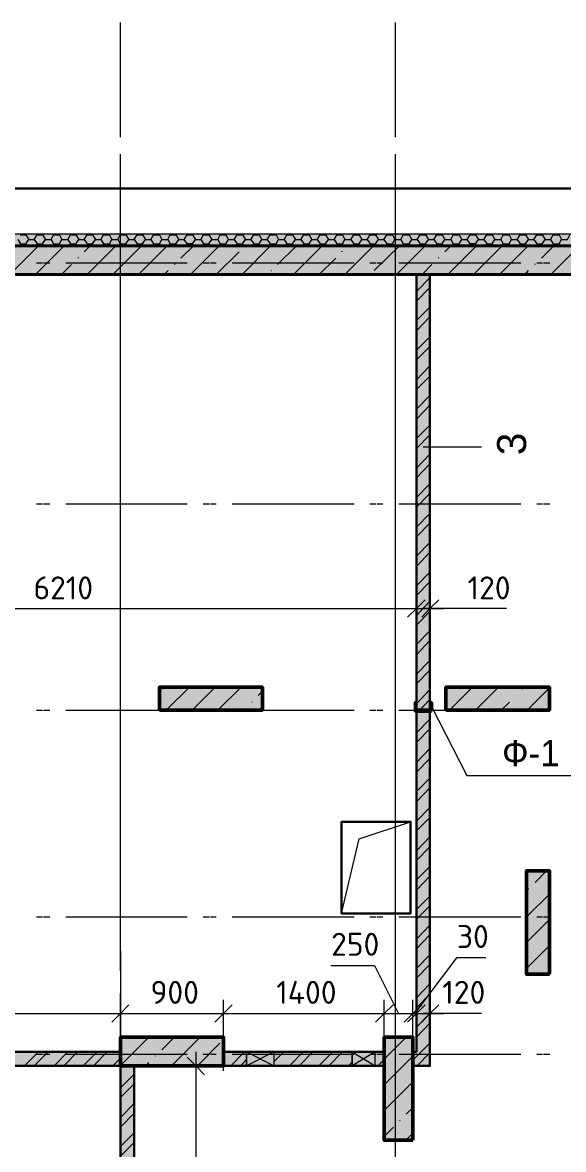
# Model space of a CAD drawing. Header units: millimetres. Extents: x -84737 to 172119, y -43083 to 59399.
# Drawn here: x -37066 to -32351, y 49051 to 58875 of the extents above; entities that cross this region are included whole.
import ezdxf

# ---------------------------------------------------------------- set-up
doc = ezdxf.new("R2010")
doc.units = ezdxf.units.MM
doc.layers.add('PDF _Геометрия', color=7, linetype='Continuous')
doc.layers.add('PDF _Текст', color=7, linetype='Continuous')
doc.layers.add('PDF _Сплошная заливка', color=7, linetype='Continuous', true_color=0xffffff)
doc.styles.add('PDF GOSTCommon', font='arial.ttf')
doc.styles.add('PDF ISOCPEUR', font='isocpeur.ttf')

msp = doc.modelspace()

# ---------------------------------------------------------------- hatches: boundary and pattern name
at = {"layer": 'PDF _Сплошная заливка', "transparency": 33554559}
h = msp.add_hatch(color=256, dxfattribs=at)
h.paths.add_polyline_path([(-43914.29223865572, 56927.88714035905), (-43914.29223865572, 57029.46880541153), (-46864.39309455508, 57029.46880541153), (-46864.39309455508, 56927.88714035905)])
h.paths.add_polyline_path([(-43063.54579384113, 57029.46880541153), (-43063.54579384113, 56927.88714035905), (-27263.36430880193, 56927.88714035905), (-27263.36430880193, 57029.46880541153)])
h = msp.add_hatch(color=256, dxfattribs=at)
h.paths.add_polyline_path([(-43914.29223865572, 56678.16554710502), (-43914.29223865572, 56927.88714035905), (-46610.43893192384, 56927.88714035905), (-46610.43893192384, 56678.16554710502)])
h.paths.add_polyline_path([(-30022.99954272788, 56678.16554710502), (-30022.99954272788, 56927.88714035905), (-31470.53826972585, 56927.88714035905), (-31470.53826972585, 56678.16554710502)])
h.paths.add_polyline_path([(-28545.83283008962, 56678.16554710502), (-28545.83283008962, 56927.88714035905), (-29515.09121746545, 56927.88714035905), (-29515.09121746545, 56678.16554710502)])
h.paths.add_polyline_path([(-39669.02515333713, 56678.16554710502), (-39669.02515333713, 56927.88714035905), (-41514.42540179068, 56927.88714035905), (-41514.42540179068, 56678.16554710502)])
h.paths.add_polyline_path([(-32067.33055190922, 56678.16554710502), (-32067.33055190922, 56927.88714035905), (-38856.37183291721, 56927.88714035905), (-38856.37183291721, 56678.16554710502)])
h.paths.add_polyline_path([(-28380.76262437932, 56927.88714035905), (-28380.76262437932, 56678.16554710502), (-27614.66756710846, 56678.16554710502), (-27614.66756710846, 56927.88714035905)])
h.paths.add_polyline_path([(-42013.86858829875, 56678.16554710502), (-42013.86858829875, 56927.88714035905), (-43063.54579384113, 56927.88714035905), (-43063.54579384113, 56678.16554710502)])
h = msp.add_hatch(color=256, dxfattribs=at)
h.paths.add_polyline_path([(-35114.78050348388, 49779.07746229016), (-35114.78050348388, 49901.82197422858), (-35313.71126421167, 49901.82197422858), (-35313.71126421167, 49779.07746229016)])
h.paths.add_polyline_path([(-33993.14961852932, 49901.82197422858), (-33993.14961852932, 49779.07746229016), (-33912.73080036277, 49779.07746229016), (-33912.73080036277, 49901.82197422858)])
h.paths.add_polyline_path([(-34192.08037925711, 49779.07746229016), (-34192.08037925711, 49901.82197422858), (-34873.52404898423, 49901.82197422858), (-34873.52404898423, 49779.07746229016)])

# ---------------------------------------------------------------- linework, layer by layer
at = {"layer": 'PDF _Геометрия', "lineweight": 9}
for points in [[(-36211.01597217532, 57875.98268084895), (-36211.01597217532, 58874.86905386509)], [(-33815.38170468746, 57875.98268084895), (-33815.38170468746, 58874.86905386509)], [(-36211.01597217532, 57046.3990829203), (-36211.01597217532, 57727.8427526474)], [(-36211.01597217532, 57622.02851821772), (-36211.01597217532, 57672.81935074396)], [(-33815.38170468746, 57046.3990829203), (-33815.38170468746, 57727.8427526474)], [(-33815.38170468746, 57622.02851821772), (-33815.38170468746, 57672.81935074396)], [(-36211.01597217532, 56419.9788150966), (-36211.01597217532, 57423.09775748994)], [(-33815.38170468746, 56419.9788150966), (-33815.38170468746, 57423.09775748994)], [(-37108.32068013898, 56982.91054226247), (-37082.92526387585, 56944.81741786779), (-37036.36700072679, 56944.81741786779), (-37027.90186197242, 56927.88714035905)], [(-37087.15783325303, 57029.46880541153), (-37082.92526387585, 57025.23623603435), (-37036.36700072679, 57025.23623603435), (-37032.13443134961, 57029.46880541153)], [(-37036.36700072679, 57025.23623603435), (-37010.97158446365, 56982.91054226247), (-36964.41332131461, 56982.91054226247), (-36939.01790505149, 57025.23623603435)], [(-37036.36700072679, 56944.81741786779), (-37010.97158446365, 56982.91054226247)], [(-36964.41332131461, 56982.91054226247), (-36939.01790505149, 56944.81741786779), (-36892.45964190243, 56944.81741786779), (-36883.99450314807, 56927.88714035905)], [(-36939.01790505149, 57029.46880541153), (-36939.01790505149, 57025.23623603435), (-36892.45964190243, 57025.23623603435), (-36888.22707252525, 57029.46880541153)], [(-36892.45964190243, 57025.23623603435), (-36867.06422563932, 56982.91054226247), (-36816.27339311306, 56982.91054226247), (-36795.11054622714, 57025.23623603435)], [(-36892.45964190243, 56944.81741786779), (-36867.06422563932, 56982.91054226247)], [(-36816.27339311306, 56982.91054226247), (-36795.11054622714, 56944.81741786779), (-36744.31971370088, 56944.81741786779), (-36735.85457494651, 56927.88714035905)], [(-36795.11054622714, 57029.46880541153), (-36795.11054622714, 57025.23623603435), (-36744.31971370088, 57025.23623603435), (-36744.31971370088, 57029.46880541153)], [(-36744.31971370088, 57025.23623603435), (-36723.15686681494, 56982.91054226247), (-36672.3660342887, 56982.91054226247), (-36646.97061802557, 57025.23623603435)], [(-36744.31971370088, 56944.81741786779), (-36723.15686681494, 56982.91054226247)], [(-36672.3660342887, 56982.91054226247), (-36646.97061802557, 56944.81741786779), (-36600.41235487653, 56944.81741786779), (-36591.94721612215, 56927.88714035905)], [(-36651.20318740277, 57029.46880541153), (-36646.97061802557, 57025.23623603435), (-36600.41235487653, 57025.23623603435), (-36600.41235487653, 57029.46880541153)], [(-36600.41235487653, 57025.23623603435), (-36575.01693861341, 56982.91054226247), (-36528.45867546435, 56982.91054226247), (-36503.06325920123, 57025.23623603435)], [(-36600.41235487653, 56944.81741786779), (-36575.01693861341, 56982.91054226247)], [(-36528.45867546435, 56982.91054226247), (-36503.06325920123, 56944.81741786779), (-36456.50499605216, 56944.81741786779), (-36448.0398572978, 56927.88714035905)], [(-36503.06325920123, 57029.46880541153), (-36503.06325920123, 57025.23623603435), (-36456.50499605216, 57025.23623603435), (-36452.27242667499, 57029.46880541153)], [(-36456.50499605216, 57025.23623603435), (-36431.10957978906, 56982.91054226247), (-36384.55131663999, 56982.91054226247), (-36359.15590037686, 57025.23623603435)], [(-36456.50499605216, 56944.81741786779), (-36431.10957978906, 56982.91054226247)], [(-36384.55131663999, 56982.91054226247), (-36359.15590037686, 56944.81741786779), (-36308.36506785062, 56944.81741786779), (-36304.13249847342, 56927.88714035905)], [(-36359.15590037686, 57029.46880541153), (-36359.15590037686, 57025.23623603435), (-36308.36506785062, 57025.23623603435), (-36308.36506785062, 57029.46880541153)], [(-36308.36506785062, 57025.23623603435), (-36287.20222096468, 56982.91054226247), (-36236.41138843844, 56982.91054226247), (-36215.24854155252, 57025.23623603435)], [(-36308.36506785062, 56944.81741786779), (-36287.20222096468, 56982.91054226247)], [(-36236.41138843844, 56982.91054226247), (-36215.24854155252, 56944.81741786779), (-36164.45770902628, 56944.81741786779), (-36155.99257027189, 56927.88714035905)], [(-36215.24854155252, 57029.46880541153), (-36215.24854155252, 57025.23623603435), (-36164.45770902628, 57025.23623603435), (-36164.45770902628, 57029.46880541153)], [(-36164.45770902628, 57025.23623603435), (-36139.06229276315, 56982.91054226247), (-36092.50402961408, 56982.91054226247), (-36067.10861335097, 57025.23623603435)], [(-36164.45770902628, 56944.81741786779), (-36139.06229276315, 56982.91054226247)], [(-36092.50402961408, 56982.91054226247), (-36067.10861335097, 56944.81741786779), (-36020.55035020191, 56944.81741786779), (-36012.08521144754, 56927.88714035905)], [(-36071.34118272815, 57029.46880541153), (-36067.10861335097, 57025.23623603435), (-36020.55035020191, 57025.23623603435), (-36016.31778082471, 57029.46880541153)], [(-36020.55035020191, 57025.23623603435), (-35995.15493393879, 56982.91054226247), (-35948.59667078973, 56982.91054226247), (-35923.2012545266, 57025.23623603435)], [(-36020.55035020191, 56944.81741786779), (-35995.15493393879, 56982.91054226247)], [(-35948.59667078973, 56982.91054226247), (-35923.2012545266, 56944.81741786779), (-35872.41042200036, 56944.81741786779), (-35868.17785262316, 56927.88714035905)], [(-35923.2012545266, 57029.46880541153), (-35923.2012545266, 57025.23623603435), (-35872.41042200036, 57025.23623603435), (-35872.41042200036, 57029.46880541153)], [(-35872.41042200036, 57025.23623603435), (-35851.24757511444, 56982.91054226247), (-35800.45674258818, 56982.91054226247), (-35779.29389570224, 57025.23623603435)], [(-35872.41042200036, 56944.81741786779), (-35851.24757511444, 56982.91054226247)], [(-35800.45674258818, 56982.91054226247), (-35779.29389570224, 56944.81741786779), (-35728.503063176, 56944.81741786779), (-35720.03792442163, 56927.88714035905)], [(-35779.29389570224, 57029.46880541153), (-35779.29389570224, 57025.23623603435), (-35728.503063176, 57025.23623603435), (-35728.503063176, 57029.46880541153)], [(-35728.503063176, 57025.23623603435), (-35703.10764691289, 56982.91054226247), (-35656.54938376382, 56982.91054226247)], [(-35728.503063176, 56944.81741786779), (-35703.10764691289, 56982.91054226247)], [(-35686.17736940413, 56822.07290592937), (-35576.13056559727, 56927.88714035905), (-35584.59570435165, 56944.81741786779), (-35631.15396750071, 56944.81741786779), (-35656.54938376382, 56982.91054226247), (-35631.15396750071, 57025.23623603435)], [(-35635.38653687789, 57029.46880541153), (-35631.15396750071, 57025.23623603435), (-35584.59570435165, 57025.23623603435), (-35584.59570435165, 57029.46880541153)], [(-35584.59570435165, 57025.23623603435), (-35559.20028808853, 56982.91054226247), (-35512.64202493946, 56982.91054226247), (-35487.24660867635, 57025.23623603435)], [(-35584.59570435165, 56944.81741786779), (-35559.20028808853, 56982.91054226247)], [(-35512.64202493946, 56982.91054226247), (-35487.24660867635, 56944.81741786779), (-35440.68834552728, 56944.81741786779), (-35432.22320677292, 56927.88714035905)], [(-35487.24660867635, 57029.46880541153), (-35487.24660867635, 57025.23623603435), (-35440.68834552728, 57025.23623603435), (-35436.45577615011, 57029.46880541153)], [(-35440.68834552728, 57025.23623603435), (-35415.29292926416, 56982.91054226247), (-35364.50209673791, 56982.91054226247), (-35343.33924985198, 56944.81741786779)], [(-35440.68834552728, 56944.81741786779), (-35415.29292926416, 56982.91054226247)], [(-35364.50209673791, 56982.91054226247), (-35343.33924985198, 57025.23623603435)], [(-35343.33924985198, 57029.46880541153), (-35343.33924985198, 57025.23623603435), (-35292.54841732574, 57025.23623603435), (-35292.54841732574, 57029.46880541153)], [(-35292.54841732574, 57025.23623603435), (-35271.3855704398, 56982.91054226247), (-35220.59473791356, 56982.91054226247), (-35195.19932165043, 57025.23623603435)], [(-35292.54841732574, 56944.81741786779), (-35271.3855704398, 56982.91054226247)], [(-35220.59473791356, 56982.91054226247), (-35195.19932165043, 56944.81741786779), (-35148.64105850138, 56944.81741786779), (-35140.17591974699, 56927.88714035905)], [(-35199.43189102762, 57029.46880541153), (-35195.19932165043, 57025.23623603435), (-35148.64105850138, 57025.23623603435), (-35148.64105850138, 57029.46880541153)], [(-35148.64105850138, 57025.23623603435), (-35123.24564223827, 56982.91054226247), (-35076.6873790892, 56982.91054226247), (-35051.29196282607, 57025.23623603435)], [(-35148.64105850138, 56944.81741786779), (-35123.24564223827, 56982.91054226247)], [(-35076.6873790892, 56982.91054226247), (-35051.29196282607, 56944.81741786779), (-35004.73369967702, 56944.81741786779), (-34996.26856092265, 56927.88714035905)], [(-35055.52453220326, 57029.46880541153), (-35051.29196282607, 57025.23623603435), (-35004.73369967702, 57025.23623603435), (-35000.50113029983, 57029.46880541153)], [(-35004.73369967702, 57025.23623603435), (-34979.33828341389, 56982.91054226247), (-34932.78002026484, 56982.91054226247), (-34907.38460400172, 57025.23623603435)], [(-35004.73369967702, 56944.81741786779), (-34979.33828341389, 56982.91054226247)], [(-34932.78002026484, 56982.91054226247), (-34907.38460400172, 56944.81741786779), (-34856.59377147547, 56944.81741786779), (-34852.36120209828, 56927.88714035905)], [(-34907.38460400172, 57029.46880541153), (-34907.38460400172, 57025.23623603435), (-34856.59377147547, 57025.23623603435), (-34856.59377147547, 57029.46880541153)], [(-34856.59377147547, 57025.23623603435), (-34835.43092458954, 56982.91054226247), (-34784.64009206329, 56982.91054226247), (-34763.47724517735, 57025.23623603435)], [(-34856.59377147547, 56944.81741786779), (-34835.43092458954, 56982.91054226247)], [(-34784.64009206329, 56982.91054226247), (-34763.47724517735, 56944.81741786779), (-34712.68641265112, 56944.81741786779), (-34704.22127389675, 56927.88714035905)], [(-34763.47724517735, 57029.46880541153), (-34763.47724517735, 57025.23623603435), (-34712.68641265112, 57025.23623603435), (-34712.68641265112, 57029.46880541153)], [(-34712.68641265112, 57025.23623603435), (-34687.29099638799, 56982.91054226247), (-34640.73273323894, 56982.91054226247), (-34615.33731697581, 57025.23623603435)], [(-34712.68641265112, 56944.81741786779), (-34687.29099638799, 56982.91054226247)], [(-34640.73273323894, 56982.91054226247), (-34615.33731697581, 56944.81741786779), (-34568.77905382674, 56944.81741786779), (-34560.31391507239, 56927.88714035905)], [(-34619.569886353, 57029.46880541153), (-34615.33731697581, 57025.23623603435), (-34568.77905382674, 57025.23623603435), (-34564.54648444957, 57029.46880541153)], [(-34568.77905382674, 57025.23623603435), (-34543.38363756363, 56982.91054226247), (-34496.82537441458, 56982.91054226247), (-34471.42995815145, 57025.23623603435)], [(-34568.77905382674, 56944.81741786779), (-34543.38363756363, 56982.91054226247)], [(-34496.82537441458, 56982.91054226247), (-34471.42995815145, 56944.81741786779), (-34424.8716950024, 56944.81741786779), (-34416.40655624802, 56927.88714035905)], [(-34471.42995815145, 57029.46880541153), (-34471.42995815145, 57025.23623603435), (-34424.8716950024, 57025.23623603435), (-34420.63912562521, 57029.46880541153)], [(-34424.8716950024, 57025.23623603435), (-34399.47627873927, 56982.91054226247), (-34348.68544621303, 56982.91054226247), (-34327.5225993271, 57025.23623603435)], [(-34424.8716950024, 56944.81741786779), (-34399.47627873927, 56982.91054226247)], [(-34348.68544621303, 56982.91054226247), (-34327.5225993271, 56944.81741786779), (-34276.73176680085, 56944.81741786779), (-34268.26662804648, 56927.88714035905)], [(-34327.5225993271, 57029.46880541153), (-34327.5225993271, 57025.23623603435), (-34276.73176680085, 57025.23623603435), (-34276.73176680085, 57029.46880541153)], [(-34276.73176680085, 57025.23623603435), (-34255.56891991492, 56982.91054226247), (-34204.77808738867, 56982.91054226247), (-34179.38267112555, 57025.23623603435)], [(-34276.73176680085, 56944.81741786779), (-34255.56891991492, 56982.91054226247)], [(-34204.77808738867, 56982.91054226247), (-34179.38267112555, 56944.81741786779), (-34132.82440797648, 56944.81741786779), (-34124.35926922211, 56927.88714035905)], [(-34183.61524050274, 57029.46880541153), (-34179.38267112555, 57025.23623603435), (-34132.82440797648, 57025.23623603435), (-34132.82440797648, 57029.46880541153)], [(-34132.82440797648, 57025.23623603435), (-34107.42899171337, 56982.91054226247), (-34060.87072856432, 56982.91054226247), (-34035.47531230119, 57025.23623603435)], [(-34132.82440797648, 56944.81741786779), (-34107.42899171337, 56982.91054226247)], [(-34060.87072856432, 56982.91054226247), (-34035.47531230119, 56944.81741786779), (-33988.91704915214, 56944.81741786779), (-33980.45191039775, 56927.88714035905)], [(-34035.47531230119, 57029.46880541153), (-34035.47531230119, 57025.23623603435), (-33988.91704915214, 57025.23623603435), (-33984.68447977495, 57029.46880541153)], [(-33988.91704915214, 57025.23623603435), (-33963.52163288901, 56982.91054226247), (-33916.96336973995, 56982.91054226247), (-33891.56795347683, 57025.23623603435)], [(-33988.91704915214, 56944.81741786779), (-33963.52163288901, 56982.91054226247)], [(-33916.96336973995, 56982.91054226247), (-33891.56795347683, 56944.81741786779), (-33840.77712095059, 56944.81741786779), (-33836.5445515734, 56927.88714035905)], [(-33891.56795347683, 57029.46880541153), (-33891.56795347683, 57025.23623603435), (-33840.77712095059, 57025.23623603435), (-33840.77712095059, 57029.46880541153)], [(-33840.77712095059, 57025.23623603435), (-33819.61427406465, 56982.91054226247), (-33768.82344153841, 56982.91054226247), (-33747.66059465247, 57025.23623603435)], [(-33840.77712095059, 56944.81741786779), (-33819.61427406465, 56982.91054226247)], [(-33768.82344153841, 56982.91054226247), (-33747.66059465247, 56944.81741786779), (-33696.86976212623, 56944.81741786779), (-33688.40462337185, 56927.88714035905)], [(-33747.66059465247, 57029.46880541153), (-33747.66059465247, 57025.23623603435), (-33696.86976212623, 57025.23623603435), (-33696.86976212623, 57029.46880541153)], [(-33696.86976212623, 57025.23623603435), (-33671.4743458631, 56982.91054226247), (-33624.91608271404, 56982.91054226247), (-33599.52066645093, 57025.23623603435)], [(-33696.86976212623, 56944.81741786779), (-33671.4743458631, 56982.91054226247)], [(-33624.91608271404, 56982.91054226247), (-33599.52066645093, 56944.81741786779), (-33552.96240330186, 56944.81741786779), (-33544.49726454749, 56927.88714035905)], [(-33603.75323582812, 57029.46880541153), (-33599.52066645093, 57025.23623603435), (-33552.96240330186, 57025.23623603435), (-33548.72983392468, 57029.46880541153)], [(-33552.96240330186, 57025.23623603435), (-33527.56698703875, 56982.91054226247), (-33481.0087238897, 56982.91054226247), (-33455.61330762657, 57025.23623603435)], [(-33552.96240330186, 56944.81741786779), (-33527.56698703875, 56982.91054226247)], [(-33481.0087238897, 56982.91054226247), (-33455.61330762657, 56944.81741786779), (-33409.05504447751, 56944.81741786779), (-33400.58990572313, 56927.88714035905)], [(-33455.61330762657, 57029.46880541153), (-33455.61330762657, 57025.23623603435), (-33409.05504447751, 57025.23623603435), (-33404.82247510031, 57029.46880541153)], [(-33409.05504447751, 57025.23623603435), (-33383.65962821439, 56982.91054226247), (-33332.86879568815, 56982.91054226247), (-33311.70594880221, 57025.23623603435)], [(-33409.05504447751, 56944.81741786779), (-33383.65962821439, 56982.91054226247)], [(-33358.26421195126, 56678.16554710502), (-33108.54261869723, 56927.88714035905), (-33117.0077574516, 56944.81741786779), (-33163.56602060066, 56944.81741786779), (-33188.96143686378, 56982.91054226247), (-33163.56602060066, 57025.23623603435)], [(-33332.86879568815, 56982.91054226247), (-33311.70594880221, 56944.81741786779), (-33260.91511627597, 56944.81741786779), (-33252.44997752158, 56927.88714035905)], [(-33311.70594880221, 57029.46880541153), (-33311.70594880221, 57025.23623603435), (-33260.91511627597, 57025.23623603435), (-33260.91511627597, 57029.46880541153)], [(-33260.91511627597, 57025.23623603435), (-33235.51970001284, 56982.91054226247), (-33188.96143686378, 56982.91054226247)], [(-33260.91511627597, 56944.81741786779), (-33235.51970001284, 56982.91054226247)], [(-33167.79858997784, 57029.46880541153), (-33163.56602060066, 57025.23623603435), (-33117.0077574516, 57025.23623603435), (-33117.0077574516, 57029.46880541153)], [(-33117.0077574516, 57025.23623603435), (-33091.61234118848, 56982.91054226247), (-33045.05407803942, 56982.91054226247), (-33019.65866177631, 57025.23623603435)], [(-33117.0077574516, 56944.81741786779), (-33091.61234118848, 56982.91054226247)], [(-33045.05407803942, 56982.91054226247), (-33019.65866177631, 56944.81741786779), (-32973.10039862724, 56944.81741786779), (-32964.63525987287, 56927.88714035905)], [(-33019.65866177631, 57029.46880541153), (-33019.65866177631, 57025.23623603435), (-32973.10039862724, 57025.23623603435), (-32968.86782925006, 57029.46880541153)], [(-32973.10039862724, 57025.23623603435), (-32947.70498236413, 56982.91054226247), (-32896.91414983787, 56982.91054226247), (-32875.75130295195, 56944.81741786779)], [(-32973.10039862724, 56944.81741786779), (-32947.70498236413, 56982.91054226247)], [(-32896.91414983787, 56982.91054226247), (-32875.75130295195, 57025.23623603435)], [(-32875.75130295195, 57029.46880541153), (-32875.75130295195, 57025.23623603435), (-32824.96047042569, 57025.23623603435), (-32824.96047042569, 57029.46880541153)], [(-32824.96047042569, 57025.23623603435), (-32803.79762353977, 56982.91054226247), (-32753.00679101352, 56982.91054226247), (-32727.6113747504, 57025.23623603435)], [(-32824.96047042569, 56944.81741786779), (-32803.79762353977, 56982.91054226247)], [(-32753.00679101352, 56982.91054226247), (-32727.6113747504, 56944.81741786779), (-32681.05311160134, 56944.81741786779), (-32672.58797284696, 56927.88714035905)], [(-32731.84394412758, 57029.46880541153), (-32727.6113747504, 57025.23623603435), (-32681.05311160134, 57025.23623603435), (-32681.05311160134, 57029.46880541153)], [(-32681.05311160134, 57025.23623603435), (-32655.65769533822, 56982.91054226247), (-32609.09943218916, 56982.91054226247), (-32583.70401592604, 57025.23623603435)], [(-32681.05311160134, 56944.81741786779), (-32655.65769533822, 56982.91054226247)], [(-32609.09943218916, 56982.91054226247), (-32583.70401592604, 56944.81741786779), (-32537.14575277698, 56944.81741786779), (-32528.6806140226, 56927.88714035905)], [(-32587.93658530322, 57029.46880541153), (-32583.70401592604, 57025.23623603435), (-32537.14575277698, 57025.23623603435), (-32532.9131833998, 57029.46880541153)], [(-32537.14575277698, 57025.23623603435), (-32511.75033651385, 56982.91054226247), (-32465.19207336481, 56982.91054226247), (-32439.79665710169, 57025.23623603435)], [(-32537.14575277698, 56944.81741786779), (-32511.75033651385, 56982.91054226247)], [(-32465.19207336481, 56982.91054226247), (-32439.79665710169, 56944.81741786779), (-32389.00582457543, 56944.81741786779), (-32384.77325519825, 56927.88714035905)], [(-32439.79665710169, 57029.46880541153), (-32439.79665710169, 57025.23623603435), (-32389.00582457543, 57025.23623603435), (-32389.00582457543, 57029.46880541153)], [(-32389.00582457543, 57025.23623603435), (-32367.8429776895, 56982.91054226247), (-32317.05214516326, 56982.91054226247), (-32295.88929827732, 57025.23623603435)], [(-32389.00582457543, 56944.81741786779), (-32367.8429776895, 56982.91054226247)], [(-37142.18123515646, 56712.02610212252), (-36926.32019691993, 56927.88714035905)], [(-36951.71561318306, 56678.16554710502), (-36701.99401992901, 56927.88714035905)], [(-36947.48304380587, 56927.88714035905), (-36939.01790505149, 56944.81741786779)], [(-36803.57568498151, 56927.88714035905), (-36795.11054622714, 56944.81741786779)], [(-36655.43575677997, 56927.88714035905), (-36646.97061802557, 56944.81741786779)], [(-36528.45867546435, 56877.09630783279), (-36477.6678429381, 56927.88714035905)], [(-36511.5283979556, 56927.88714035905), (-36503.06325920123, 56944.81741786779)], [(-36503.06325920123, 56678.16554710502), (-36253.34166594718, 56927.88714035905)], [(-36367.62103913125, 56927.88714035905), (-36359.15590037686, 56944.81741786779)], [(-36278.73708221033, 56678.16554710502), (-36029.01548895628, 56927.88714035905)], [(-36219.4811109297, 56927.88714035905), (-36215.24854155252, 56944.81741786779)], [(-36075.57375210534, 56927.88714035905), (-36067.10861335097, 56944.81741786779)], [(-36054.4109052194, 56678.16554710502), (-35804.68931196537, 56927.88714035905)], [(-35931.66639328098, 56927.88714035905), (-35923.2012545266, 56944.81741786779)], [(-35783.52646507943, 56927.88714035905), (-35779.29389570224, 56944.81741786779)], [(-35639.61910625506, 56927.88714035905), (-35631.15396750071, 56944.81741786779)], [(-35601.5259818604, 56678.16554710502), (-35351.80438860635, 56927.88714035905), (-35343.33924985198, 56944.81741786779), (-35292.54841732574, 56944.81741786779), (-35284.08327857137, 56927.88714035905)], [(-35495.71174743072, 56927.88714035905), (-35487.24660867635, 56944.81741786779)], [(-35203.66446040481, 56927.88714035905), (-35195.19932165043, 56944.81741786779)], [(-35152.87362787857, 56678.16554710502), (-34903.15203462452, 56927.88714035905)], [(-35059.75710158046, 56927.88714035905), (-35051.29196282607, 56944.81741786779)], [(-34915.84974275609, 56927.88714035905), (-34907.38460400172, 56944.81741786779)], [(-34843.89606334391, 56767.04950402595), (-34678.82585763362, 56927.88714035905)], [(-34767.70981455455, 56927.88714035905), (-34763.47724517735, 56944.81741786779)], [(-34704.22127389675, 56678.16554710502), (-34454.49968064271, 56927.88714035905)], [(-34623.80245573018, 56927.88714035905), (-34615.33731697581, 56944.81741786779)], [(-34479.89509690584, 56927.88714035905), (-34471.42995815145, 56944.81741786779)], [(-34335.98773808147, 56927.88714035905), (-34327.5225993271, 56944.81741786779)], [(-34280.96433617803, 56877.09630783279), (-34280.96433617803, 56881.32887720999)], [(-34255.56891991492, 56678.16554710502), (-34005.84732666088, 56927.88714035905)], [(-34187.84780987992, 56927.88714035905), (-34179.38267112555, 56944.81741786779)], [(-34043.94045105556, 56927.88714035905), (-34035.47531230119, 56944.81741786779)], [(-34001.61475728369, 56712.02610212252), (-33781.52114966998, 56927.88714035905)], [(-33900.03309223121, 56927.88714035905), (-33891.56795347683, 56944.81741786779)], [(-33806.91656593309, 56678.16554710502), (-33557.19497267906, 56927.88714035905)], [(-33751.89316402967, 56927.88714035905), (-33747.66059465247, 56944.81741786779)], [(-33607.9858052053, 56927.88714035905), (-33599.52066645093, 56944.81741786779)], [(-33464.07844638094, 56927.88714035905), (-33455.61330762657, 56944.81741786779)], [(-33383.65962821439, 56877.09630783279), (-33332.86879568815, 56927.88714035905)], [(-33315.93851817939, 56927.88714035905), (-33311.70594880221, 56944.81741786779)], [(-33172.03115935504, 56927.88714035905), (-33163.56602060066, 56944.81741786779)], [(-33133.93803496035, 56678.16554710502), (-32884.21644170632, 56927.88714035905), (-32875.75130295195, 56944.81741786779), (-32824.96047042569, 56944.81741786779), (-32816.49533167132, 56927.88714035905)], [(-33028.12380053068, 56927.88714035905), (-33019.65866177631, 56944.81741786779)], [(-32909.61185796943, 56678.16554710502), (-32659.89026471541, 56927.88714035905)], [(-32736.07651350477, 56927.88714035905), (-32727.6113747504, 56944.81741786779)], [(-32592.16915468041, 56927.88714035905), (-32583.70401592604, 56944.81741786779)], [(-32541.37832215417, 56822.07290592937), (-32435.56408772449, 56927.88714035905)], [(-32460.95950398761, 56678.16554710502), (-32211.23791073358, 56927.88714035905)], [(-32448.26179585605, 56927.88714035905), (-32439.79665710169, 56944.81741786779)], [(-36583.48207736778, 56822.07290592937), (-36579.24950799059, 56826.30547530657)], [(-36211.01597217532, 56792.44492028907), (-36211.01597217532, 56847.4683221925)], [(-35377.19980486948, 56678.16554710502), (-35178.26904414168, 56877.09630783279)], [(-34479.89509690584, 56678.16554710502), (-34335.98773808147, 56822.07290592937)], [(-33815.38170468746, 56792.44492028907), (-33815.38170468746, 56847.4683221925)], [(-33438.68303011783, 56822.07290592937), (-33438.68303011783, 56826.30547530657)], [(-36943.25047442869, 56779.74721215751), (-36892.45964190243, 56779.74721215751)], [(-36883.99450314807, 56779.74721215751), (-36828.97110124464, 56779.74721215751)], [(-36727.38943619214, 56678.16554710502), (-36638.50547927122, 56767.04950402595)], [(-36689.29631179746, 56779.74721215751), (-35690.40993878132, 56779.74721215751)], [(-36630.04034051683, 56779.74721215751), (-35631.15396750071, 56779.74721215751)], [(-35830.0847282285, 56678.16554710502), (-35796.224173211, 56712.02610212252)], [(-35741.20077130756, 56767.04950402595), (-35736.96820193037, 56771.28207340313)], [(-35491.47917805352, 56779.74721215751), (-35436.45577615011, 56779.74721215751)], [(-35427.99063739572, 56779.74721215751), (-35377.19980486948, 56779.74721215751)], [(-35237.5250154223, 56779.74721215751), (-34238.63864240616, 56779.74721215751)], [(-35178.26904414168, 56779.74721215751), (-34175.15010174835, 56779.74721215751)], [(-34898.91946524735, 56712.02610212252), (-34894.68689587015, 56712.02610212252)], [(-34039.70788167838, 56779.74721215751), (-33984.68447977495, 56779.74721215751)], [(-33976.21934102058, 56779.74721215751), (-33925.42850849433, 56779.74721215751)], [(-33785.75371904715, 56779.74721215751), (-32786.86734603102, 56779.74721215751)], [(-33722.26517838935, 56779.74721215751), (-32723.37880537321, 56779.74721215751)], [(-33582.59038894218, 56678.16554710502), (-33497.93900139844, 56767.04950402595)], [(-32685.28568097853, 56678.16554710502), (-32655.65769533822, 56712.02610212252)], [(-32596.40172405759, 56767.04950402595), (-32596.40172405759, 56771.28207340313)], [(-32583.70401592604, 56779.74721215751), (-32532.9131833998, 56779.74721215751)], [(-32524.44804464543, 56779.74721215751), (-32469.42464274199, 56779.74721215751)], [(-36211.01597217532, 55594.62778654514), (-36211.01597217532, 56593.51415956128)], [(-33815.38170468746, 55594.62778654514), (-33815.38170468746, 56593.51415956128)], [(-33633.38122146843, 56530.02561890346), (-33514.86927890719, 56648.5375614647)], [(-33633.38122146843, 56445.37423135973), (-33514.86927890719, 56563.88617392097)], [(-33633.38122146843, 56276.07145627225), (-33514.86927890719, 56394.58339883349)], [(-33633.38122146843, 56187.18749935131), (-33514.86927890719, 56309.93201128974)], [(-36211.01597217532, 56170.25722184258), (-36211.01597217532, 56221.04805436882)], [(-33815.38170468746, 56170.25722184258), (-33815.38170468746, 56221.04805436882)], [(-33633.38122146843, 56017.88472426384), (-33514.86927890719, 56136.39666682507)], [(-33633.38122146843, 55933.2333367201), (-33514.86927890719, 56051.74527928133)], [(-36211.01597217532, 54968.20751872146), (-36211.01597217532, 55967.09389173759)], [(-33815.38170468746, 54968.20751872146), (-33815.38170468746, 55967.09389173759)], [(-33633.38122146843, 55759.69799225543), (-33514.86927890719, 55882.44250419385)], [(-33633.38122146843, 55675.04660471169), (-33514.86927890719, 55793.55854727292)], [(-33633.38122146843, 55505.7438296242), (-33514.86927890719, 55624.25577218545)], [(-33633.38122146843, 55416.85987270328), (-33514.86927890719, 55539.6043846417)], [(-36211.01597217532, 55340.67362391393), (-36211.01597217532, 55395.69702581735)], [(-33815.38170468746, 55340.67362391393), (-33815.38170468746, 55395.69702581735)], [(-33633.38122146843, 55247.55709761581), (-33514.86927890719, 55366.06904017703)], [(-33633.38122146843, 55162.90571007205), (-33514.86927890719, 55281.4176526333)], [(-36211.01597217532, 54142.85649016999), (-36211.01597217532, 55141.74286318613)], [(-33815.38170468746, 54142.85649016999), (-33815.38170468746, 55141.74286318613)], [(-33633.38122146843, 54989.3703656074), (-33514.86927890719, 55112.11487754582)], [(-33574.1252501878, 55175.60341820362), (-33066.21692492536, 55175.60341820362)], [(-33633.38122146843, 54904.71897806366), (-33514.86927890719, 55027.46349000208)], [(-33633.38122146843, 54735.41620297617), (-33514.86927890719, 54853.9281455374)], [(-36211.01597217532, 54714.25335609024), (-36211.01597217532, 54769.27675799367)], [(-33815.38170468746, 54714.25335609024), (-33815.38170468746, 54769.27675799367)], [(-33633.38122146843, 54650.76481543243), (-33514.86927890719, 54769.27675799367)], [(-36943.25047442869, 54680.39280107273), (-36892.45964190243, 54680.39280107273)], [(-36883.99450314807, 54680.39280107273), (-36828.97110124464, 54680.39280107273)], [(-36689.29631179746, 54680.39280107273), (-35690.40993878132, 54680.39280107273)], [(-36630.04034051683, 54680.39280107273), (-35631.15396750071, 54680.39280107273)], [(-35491.47917805352, 54680.39280107273), (-35436.45577615011, 54680.39280107273)], [(-35427.99063739572, 54680.39280107273), (-35377.19980486948, 54680.39280107273)], [(-35237.5250154223, 54680.39280107273), (-34238.63864240616, 54680.39280107273)], [(-35178.26904414168, 54680.39280107273), (-34175.15010174835, 54680.39280107273)], [(-34039.70788167838, 54680.39280107273), (-33984.68447977495, 54680.39280107273)], [(-33976.21934102058, 54680.39280107273), (-33925.42850849433, 54680.39280107273)], [(-33785.75371904715, 54680.39280107273), (-32786.86734603102, 54680.39280107273)], [(-33722.26517838935, 54680.39280107273), (-32723.37880537321, 54680.39280107273)], [(-32583.70401592604, 54680.39280107273), (-32532.9131833998, 54680.39280107273)], [(-32524.44804464543, 54680.39280107273), (-32469.42464274199, 54680.39280107273)], [(-33633.38122146843, 54477.22947096775), (-33514.86927890719, 54595.74141352899)], [(-36211.01597217532, 53516.43622234631), (-36211.01597217532, 54515.32259536244)], [(-33815.38170468746, 53516.43622234631), (-33815.38170468746, 54515.32259536244)], [(-33633.38122146843, 54392.57808342402), (-33514.86927890719, 54511.09002598525)], [(-33633.38122146843, 54223.27530833654), (-33514.86927890719, 54341.78725089778)], [(-33633.38122146843, 54265.60100210841), (-33633.38122146843, 53766.15781560035), (-33633.38122146843, 53643.41330366192)], [(-33633.38122146843, 54134.3913514156), (-33514.86927890719, 54257.13586335404)], [(-33514.86927890719, 54265.60100210841), (-33514.86927890719, 53766.15781560035), (-33514.86927890719, 53643.41330366192)], [(-33633.38122146843, 53965.08857632813), (-33514.86927890719, 54083.60051888937)], [(-36211.01597217532, 53888.90232753877), (-36211.01597217532, 53939.69316006501)], [(-33815.38170468746, 53888.90232753877), (-33815.38170468746, 53939.69316006501)], [(-33633.38122146843, 53880.43718878439), (-33514.86927890719, 53998.94913134563)], [(-44032.80418121695, 53766.15781560035), (-41412.84373673818, 53766.15781560035), (-41294.33179417693, 53766.15781560035), (-39961.07244036303, 53766.15781560035), (-39842.56049780179, 53766.15781560035), (-33633.38122146843, 53766.15781560035), (-33392.12476696876, 53766.15781560035)], [(-33633.38122146843, 53706.90184431972), (-33514.86927890719, 53829.64635625814)], [(-33633.38122146843, 53622.25045677598), (-33514.86927890719, 53740.76239933723)], [(-32846.12331731163, 53766.15781560035), (-33188.96143686378, 53766.15781560035), (-33574.1252501878, 53766.15781560035)], [(-36211.01597217532, 52686.85262441765), (-36211.01597217532, 53689.97156681097)], [(-33815.38170468746, 52686.85262441765), (-33815.38170468746, 53689.97156681097)], [(-33633.38122146843, 53452.9476816885), (-33514.86927890719, 53571.45962424974)], [(-33633.38122146843, 53364.06372476758), (-33514.86927890719, 53486.80823670599)], [(-36211.01597217532, 53262.48205971508), (-36211.01597217532, 53317.50546161852)], [(-33815.38170468746, 53262.48205971508), (-33815.38170468746, 53317.50546161852)], [(-33633.38122146843, 53194.76094968009), (-33514.86927890719, 53313.27289224134)], [(-33633.38122146843, 53110.10956213635), (-33514.86927890719, 53228.6215046976)], [(-36211.01597217532, 52064.66492597116), (-36211.01597217532, 53063.5512989873)], [(-35851.24757511444, 53063.5512989873), (-35834.31729760567, 53080.48157649604)], [(-35813.15445071974, 52881.55081576825), (-35609.99112061477, 53080.48157649604)], [(-35588.82827372882, 52881.55081576825), (-35385.66494362385, 53080.48157649604)], [(-35364.50209673791, 52881.55081576825), (-35161.33876663294, 53080.48157649604)], [(-33815.38170468746, 52064.66492597116), (-33815.38170468746, 53063.5512989873)], [(-33633.38122146843, 52936.57421767169), (-33514.86927890719, 53059.31872961011)], [(-33375.19448946002, 53072.01643774167), (-33366.72935070565, 53080.48157649604)], [(-33328.63622631095, 52894.24852389982), (-33142.40317371473, 53080.48157649604)], [(-33117.0077574516, 52881.55081576825), (-32918.07699672382, 53080.48157649604)], [(-32710.68109724165, 53063.5512989873), (-32693.75081973291, 53080.48157649604)], [(-32668.35540346978, 52881.55081576825), (-32473.65721211917, 53076.24900711886)], [(-35068.22224033483, 52949.27192580324), (-35063.98967095763, 52953.50449518042)], [(-35013.19883843139, 53008.52789708386), (-34975.10571403672, 53046.62102147855)], [(-33633.38122146843, 52851.92283012794), (-33514.86927890719, 52974.66734206636)], [(-32765.70449914507, 53008.52789708386), (-32765.70449914507, 53008.52789708386)], [(-36943.25047442869, 52881.55081576825), (-36892.45964190243, 52881.55081576825)], [(-36883.99450314807, 52881.55081576825), (-36828.97110124464, 52881.55081576825)], [(-36689.29631179746, 52881.55081576825), (-35690.40993878132, 52881.55081576825)], [(-36630.04034051683, 52881.55081576825), (-35631.15396750071, 52881.55081576825)], [(-35491.47917805352, 52881.55081576825), (-35436.45577615011, 52881.55081576825)], [(-35427.99063739572, 52881.55081576825), (-35377.19980486948, 52881.55081576825)], [(-35237.5250154223, 52881.55081576825), (-34238.63864240616, 52881.55081576825)], [(-35178.26904414168, 52881.55081576825), (-34175.15010174835, 52881.55081576825)], [(-35135.94335036982, 52881.55081576825), (-35123.24564223827, 52894.24852389982)], [(-34039.70788167838, 52881.55081576825), (-33984.68447977495, 52881.55081576825)], [(-33976.21934102058, 52881.55081576825), (-33925.42850849433, 52881.55081576825)], [(-33785.75371904715, 52881.55081576825), (-32786.86734603102, 52881.55081576825)], [(-33722.26517838935, 52881.55081576825), (-32723.37880537321, 52881.55081576825)], [(-33502.17157077562, 52911.17880140855), (-33193.19400624097, 52310.15394984801), (-32190.07506384765, 52310.15394984801)], [(-32892.68158046069, 52881.55081576825), (-32820.72790104851, 52949.27192580324)], [(-32583.70401592604, 52881.55081576825), (-32532.9131833998, 52881.55081576825)], [(-32524.44804464543, 52881.55081576825), (-32469.42464274199, 52881.55081576825)], [(-33633.38122146843, 52682.62005504045), (-33514.86927890719, 52801.13199760169)], [(-33633.38122146843, 52597.96866749672), (-33514.86927890719, 52716.48061005796)], [(-36211.01597217532, 52437.13103116361), (-36211.01597217532, 52487.92186368986)], [(-33815.38170468746, 52437.13103116361), (-33815.38170468746, 52487.92186368986)], [(-33633.38122146843, 52424.43332303205), (-33514.86927890719, 52547.17783497048)], [(-33633.38122146843, 52339.78193548831), (-33514.86927890719, 52458.29387804955)], [(-33633.38122146843, 52170.47916040083), (-33514.86927890719, 52288.99110296206)], [(-36211.01597217532, 51235.08132804249), (-36211.01597217532, 52233.96770105864)], [(-33815.38170468746, 51235.08132804249), (-33815.38170468746, 52233.96770105864)], [(-33633.38122146843, 52081.5952034799), (-33514.86927890719, 52204.33971541833)], [(-33633.38122146843, 51912.29242839242), (-33514.86927890719, 52030.80437095366)], [(-33633.38122146843, 51827.64104084868), (-33514.86927890719, 51946.15298340991)], [(-36211.01597217532, 51810.71076333993), (-36211.01597217532, 51861.50159586618)], [(-33815.38170468746, 51810.71076333993), (-33815.38170468746, 51861.50159586618)], [(-33633.38122146843, 51654.10569638401), (-33514.86927890719, 51776.85020832244)], [(-33633.38122146843, 51569.45430884027), (-33514.86927890719, 51687.96625140151)], [(-36211.01597217532, 50608.66106021882), (-36211.01597217532, 51611.78000261214)], [(-33815.38170468746, 50608.66106021882), (-33815.38170468746, 51611.78000261214)], [(-33633.38122146843, 51400.15153375279), (-33514.86927890719, 51518.66347631402)], [(-32596.40172405759, 51378.98868686686), (-32499.05262838229, 51480.57035191935)], [(-33633.38122146843, 51311.26757683187), (-33514.86927890719, 51434.01208877029)], [(-32655.65769533822, 51323.96528496342), (-32651.42512596103, 51323.96528496342)], [(-33633.38122146843, 51141.96480174438), (-33514.86927890719, 51260.47674430563)], [(-32672.58797284696, 51078.47626108658), (-32473.65721211917, 51277.40702181436)], [(-33633.38122146843, 51057.31341420064), (-33514.86927890719, 51175.82535676187)], [(-36943.25047442869, 51078.47626108658), (-36892.45964190243, 51078.47626108658)], [(-36883.99450314807, 51078.47626108658), (-36828.97110124464, 51078.47626108658)], [(-36689.29631179746, 51078.47626108658), (-35690.40993878132, 51078.47626108658)], [(-36630.04034051683, 51078.47626108658), (-35631.15396750071, 51078.47626108658)], [(-36211.01597217532, 50981.12716541127), (-36211.01597217532, 51036.15056731471)], [(-35491.47917805352, 51078.47626108658), (-35436.45577615011, 51078.47626108658)], [(-35427.99063739572, 51078.47626108658), (-35377.19980486948, 51078.47626108658)], [(-35237.5250154223, 51078.47626108658), (-34238.63864240616, 51078.47626108658)], [(-35178.26904414168, 51078.47626108658), (-34175.15010174835, 51078.47626108658)], [(-34039.70788167838, 51078.47626108658), (-33984.68447977495, 51078.47626108658)], [(-33976.21934102058, 51078.47626108658), (-33925.42850849433, 51078.47626108658)], [(-33815.38170468746, 50981.12716541127), (-33815.38170468746, 51036.15056731471)], [(-33785.75371904715, 51078.47626108658), (-32786.86734603102, 51078.47626108658)], [(-33722.26517838935, 51078.47626108658), (-32723.37880537321, 51078.47626108658)], [(-33633.38122146843, 50883.77806973598), (-33514.86927890719, 51006.52258167439)], [(-32672.58797284696, 50854.15008409567), (-32486.35492025074, 51040.3831366919)], [(-32583.70401592604, 51078.47626108658), (-32532.9131833998, 51078.47626108658)], [(-32524.44804464543, 51078.47626108658), (-32469.42464274199, 51078.47626108658)], [(-33633.38122146843, 50799.12668219224), (-33514.86927890719, 50921.87119413065)], [(-32672.58797284696, 50629.82390710475), (-32473.65721211917, 50828.75466783254)], [(-36211.01597217532, 50782.19640468348), (-36211.01597217532, 49783.31003166734), (-35965.52694829847, 50028.79905554419)], [(-33815.38170468746, 49783.31003166734), (-33815.38170468746, 50782.19640468348)], [(-33028.12380053068, 50722.94043340287), (-33282.07796316189, 50722.94043340287), (-33650.31149897717, 50236.19495502636)], [(-33633.38122146843, 50629.82390710475), (-33514.86927890719, 50748.33584966599)], [(-33633.38122146843, 50735.63814153443), (-33633.38122146843, 50236.19495502636), (-33633.38122146843, 50117.68301246512), (-33514.86927890719, 50236.19495502636), (-33514.86927890719, 50117.68301246512)], [(-33514.86927890719, 50236.19495502636), (-33514.86927890719, 50735.63814153443)], [(-34378.31343185334, 50655.21932336787), (-33997.38218790651, 50655.21932336787), (-33789.98628842433, 50236.19495502636)], [(-33633.38122146843, 50545.17251956101), (-33514.86927890719, 50663.68446212224)], [(-32499.05262838229, 50579.03307457851), (-32473.65721211917, 50604.42849084163)], [(-33633.38122146843, 50371.63717509634), (-33514.86927890719, 50494.38168703477)], [(-36211.01597217532, 50358.93946696478), (-36211.01597217532, 50409.73029949103)], [(-33815.38170468746, 50358.93946696478), (-33815.38170468746, 50409.73029949103)], [(-33633.38122146843, 50286.9857875526), (-33514.86927890719, 50405.49773011384)], [(-36211.01597217532, 49736.75176851829), (-36211.01597217532, 50236.19495502636), (-36211.01597217532, 50354.7068975876)], [(-35313.71126421167, 49736.75176851829), (-35313.71126421167, 50236.19495502636), (-35313.71126421167, 50354.7068975876)], [(-33912.73080036277, 49736.75176851829), (-33912.73080036277, 50236.19495502636), (-33912.73080036277, 50354.7068975876)], [(-33663.00920710873, 49736.75176851829), (-33663.00920710873, 50236.19495502636), (-33663.00920710873, 50354.7068975876)], [(-38864.8369716716, 49736.75176851829), (-38864.8369716716, 50236.19495502636), (-36211.01597217532, 50236.19495502636), (-35313.71126421167, 50236.19495502636), (-33912.73080036277, 50236.19495502636), (-33663.00920710873, 50236.19495502636), (-33633.38122146843, 50236.19495502636), (-33392.12476696876, 50236.19495502636)], [(-33066.21692492536, 50236.19495502636), (-33409.05504447751, 50236.19495502636), (-33574.1252501878, 50236.19495502636)], [(-36211.01597217532, 49156.88976384366), (-36211.01597217532, 50155.77613685981)], [(-33815.38170468746, 49156.88976384366), (-33815.38170468746, 50155.77613685981)], [(-33633.38122146843, 50028.79905554419), (-33514.86927890719, 50151.54356748261)], [(-36211.01597217532, 50007.63620865826), (-36189.85312528939, 50028.79905554419)], [(-35851.24757511444, 49918.75225173733), (-35741.20077130756, 50028.79905554419)], [(-35766.59618757069, 49779.07746229016), (-35516.87459431666, 50028.79905554419)], [(-33912.73080036277, 49838.33343357078), (-33722.26517838935, 50028.79905554419)], [(-35542.27001057977, 49779.07746229016), (-35347.57181922917, 49978.00822301795)], [(-33663.00920710873, 49829.86829481641), (-33591.05552769656, 49901.82197422858), (-33514.86927890719, 49978.00822301795)], [(-37049.06470885835, 49779.07746229016), (-36926.32019691993, 49901.82197422858)], [(-36964.41332131461, 49779.07746229016), (-36841.66880937619, 49901.82197422858)], [(-36943.25047442869, 49880.65912734265), (-36892.45964190243, 49880.65912734265)], [(-36883.99450314807, 49880.65912734265), (-36828.97110124464, 49880.65912734265)], [(-36790.87797684995, 49779.07746229016), (-36672.3660342887, 49901.82197422858)], [(-36706.2265893062, 49779.07746229016), (-36587.71464674496, 49901.82197422858)], [(-36689.29631179746, 49880.65912734265), (-35690.40993878132, 49880.65912734265)], [(-36630.04034051683, 49880.65912734265), (-35631.15396750071, 49880.65912734265)], [(-36536.92381421872, 49779.07746229016), (-36414.1793022803, 49901.82197422858)], [(-36448.0398572978, 49779.07746229016), (-36329.52791473655, 49901.82197422858)], [(-36278.73708221033, 49779.07746229016), (-36211.01597217532, 49846.79857232515)], [(-35990.9223645616, 49779.07746229016), (-35965.52694829847, 49808.70544793046)], [(-35910.50354639503, 49863.7288498339), (-35906.27097701786, 49867.96141921108)], [(-35554.96771871134, 49901.82197422858), (-35554.96771871134, 46998.27938147829)], [(-35491.47917805352, 49880.65912734265), (-35436.45577615011, 49880.65912734265)], [(-35427.99063739572, 49880.65912734265), (-35377.19980486948, 49880.65912734265)], [(-35313.71126421167, 49889.12426609702), (-35305.2461254573, 49901.82197422858)], [(-35250.22272355387, 49779.07746229016), (-35131.71078099264, 49901.82197422858)], [(-35237.5250154223, 49880.65912734265), (-34238.63864240616, 49880.65912734265)], [(-35178.26904414168, 49880.65912734265), (-34175.15010174835, 49880.65912734265)], [(-35165.57133601014, 49779.07746229016), (-35114.78050348388, 49834.10086419358)], [(-34873.52404898423, 49817.17058668484), (-34788.87266144049, 49901.82197422858)], [(-34738.08182891423, 49779.07746229016), (-34619.569886353, 49901.82197422858)], [(-34653.4304413705, 49779.07746229016), (-34534.91849880926, 49901.82197422858)], [(-34484.12766628302, 49779.07746229016), (-34361.3831543446, 49901.82197422858)], [(-34395.24370936208, 49779.07746229016), (-34276.73176680085, 49901.82197422858)], [(-34225.94093427461, 49779.07746229016), (-34192.08037925711, 49812.93801730766)], [(-34039.70788167838, 49880.65912734265), (-33984.68447977495, 49880.65912734265)], [(-33976.21934102058, 49880.65912734265), (-33925.42850849433, 49880.65912734265)], [(-33967.75420226619, 49779.07746229016), (-33912.73080036277, 49834.10086419358)], [(-33912.73080036277, 49614.00725657986), (-33663.00920710873, 49863.7288498339)], [(-33785.75371904715, 49880.65912734265), (-32786.86734603102, 49880.65912734265)], [(-33722.26517838935, 49880.65912734265), (-32723.37880537321, 49880.65912734265)], [(-33624.91608271404, 49779.07746229016), (-33514.86927890719, 49893.35683547421)], [(-32583.70401592604, 49880.65912734265), (-32532.9131833998, 49880.65912734265)], [(-32524.44804464543, 49880.65912734265), (-32469.42464274199, 49880.65912734265)], [(-36211.01597217532, 49757.91461540422), (-36194.08569466657, 49779.07746229016)], [(-35055.52453220326, 49779.07746229016), (-35554.96771871134, 49779.07746229016), (-35673.47966127256, 49779.07746229016)], [(-35317.94383358886, 49779.07746229016), (-35313.71126421167, 49787.54260104453)], [(-36211.01597217532, 49588.61184031674), (-36092.50402961408, 49707.12378287798)], [(-36211.01597217532, 49503.960452773), (-36092.50402961408, 49622.47239533424)], [(-33912.73080036277, 49389.68107958895), (-33663.00920710873, 49639.40267284298)], [(-36211.01597217532, 49529.35586903612), (-36211.01597217532, 49584.37927093955)], [(-33815.38170468746, 49529.35586903612), (-33815.38170468746, 49584.37927093955)], [(-36211.01597217532, 48331.5387352922), (-36211.01597217532, 49330.42510830833), (-36092.50402961408, 49453.16962024676)], [(-33722.26517838935, 49360.05309394865), (-33663.00920710873, 49415.07649585207)], [(-36211.01597217532, 49245.77372076459), (-36092.50402961408, 49368.51823270302)], [(-33815.38170468746, 48331.5387352922), (-33815.38170468746, 49330.42510830833)], [(-33912.73080036277, 49165.35490259805), (-33832.3119821962, 49245.77372076459)], [(-33777.28858029278, 49300.79712266802), (-33773.05601091559, 49305.02969204521)], [(-36211.01597217532, 49076.47094567711), (-36092.50402961408, 49194.98288823835)], [(-33726.49774776654, 49131.49434758055), (-33663.00920710873, 49190.75031886117)], [(-36211.01597217532, 48991.81955813337), (-36092.50402961408, 49110.33150069461)]]:
    msp.add_lwpolyline(points, dxfattribs=at)
at = {"layer": 'PDF _Геометрия', "lineweight": 30}
for points in [[(-77360.05545718761, 55327.97591578236), (-77360.05545718761, 33331.31286254137), (-40663.67895697607, 33331.31286254137), (-40663.67895697607, 41131.93822469706), (-26865.50278734637, 41131.93822469706), (-26865.50278734637, 57427.33032686712), (-47363.83628106315, 57427.33032686712), (-47363.83628106315, 55327.97591578236)], [(-33633.38122146843, 49901.82197422858), (-33663.00920710873, 49901.82197422858), (-33663.00920710873, 49779.07746229016), (-33514.86927890719, 49779.07746229016), (-33514.86927890719, 49901.82197422858), (-33514.86927890719, 56678.16554710502), (-33633.38122146843, 56678.16554710502)], [(-34975.10571403672, 52881.55081576825), (-35415.29292926416, 52881.55081576825), (-35872.41042200036, 52881.55081576825), (-35872.41042200036, 53080.48157649604), (-35648.08424500945, 53080.48157649604), (-34975.10571403672, 53080.48157649604)], [(-34285.19690555523, 51908.05985901524), (-33684.17205399467, 51908.05985901524), (-33684.17205399467, 51108.10424672689), (-34285.19690555523, 51108.10424672689)], [(-34285.19690555523, 51908.05985901524), (-33684.17205399467, 51908.05985901524), (-33684.17205399467, 51108.10424672689), (-34285.19690555523, 51108.10424672689)], [(-33684.17205399467, 51908.05985901524), (-34285.19690555523, 51908.05985901524), (-34285.19690555523, 51108.10424672689), (-33684.17205399467, 51108.10424672689)], [(-33684.17205399467, 51908.05985901524), (-34285.19690555523, 51908.05985901524), (-34285.19690555523, 51108.10424672689), (-33684.17205399467, 51108.10424672689)], [(-35313.71126421167, 49779.07746229016), (-33912.73080036277, 49779.07746229016), (-33912.73080036277, 49901.82197422858), (-35313.71126421167, 49901.82197422858)], [(-36211.01597217532, 47239.53583597794), (-38661.67364156661, 47239.53583597794), (-38661.67364156661, 47121.02389341671), (-36092.50402961408, 47121.02389341671), (-36092.50402961408, 47239.53583597794), (-36092.50402961408, 49779.07746229016), (-36211.01597217532, 49779.07746229016)]]:
    msp.add_lwpolyline(points, close=True, dxfattribs=at)
at = {"layer": 'PDF _Геометрия', "lineweight": 18}
msp.add_lwpolyline([(-65860.16445937047, 53029.69074396978), (-65860.16445937047, 53131.27240902229), (-66859.0508323866, 53131.27240902229), (-66859.0508323866, 54828.53272927429), (-66859.0508323866, 54930.11439432677), (-76860.61227067954, 54930.11439432677), (-76962.19393573202, 54930.11439432677), (-76962.19393573202, 33830.75604904944), (-76962.19393573202, 33729.17438399695), (-41061.54047843166, 33729.17438399695), (-41061.54047843166, 33830.75604904944), (-41061.54047843166, 41529.79974615263), (-27364.94597385443, 41529.79974615263), (-27263.36430880193, 41529.79974615263), (-27263.36430880193, 56927.88714035905), (-27263.36430880193, 57029.46880541153), (-43063.54579384113, 57029.46880541153), (-43063.54579384113, 56927.88714035905)], dxfattribs=at)
at = {"layer": 'PDF _Геометрия', "lineweight": 40}
for points in [[(-66960.63249743909, 54828.53272927429), (-76860.61227067954, 54828.53272927429), (-76860.61227067954, 54578.81113602026), (-76860.61227067954, 33830.75604904944), (-76610.89067742552, 33830.75604904944), (-41163.12214348414, 33830.75604904944), (-41163.12214348414, 34080.47764230347), (-41163.12214348414, 41631.38141120513), (-27614.66756710846, 41631.38141120513), (-27364.94597385443, 41631.38141120513), (-27364.94597385443, 56927.88714035905), (-27614.66756710846, 56927.88714035905), (-43063.54579384113, 56927.88714035905)], [(-27614.66756710846, 56927.88714035905), (-43063.54579384113, 56927.88714035905), (-43063.54579384113, 56678.16554710502), (-27614.66756710846, 56678.16554710502), (-27614.66756710846, 41881.10300445916), (-33663.00920710873, 41881.10300445916), (-33663.00920710873, 45880.88106590091), (-33912.73080036277, 45880.88106590091), (-33912.73080036277, 41881.10300445916), (-37112.55324951616, 41881.10300445916), (-37112.55324951616, 44581.48226710449), (-37362.2748427702, 44581.48226710449), (-37362.2748427702, 41881.10300445916), (-38661.67364156661, 41881.10300445916), (-38661.67364156661, 42829.19854494905), (-38864.8369716716, 42829.19854494905), (-38864.8369716716, 41881.10300445916), (-41163.12214348414, 41881.10300445916), (-41163.12214348414, 44581.48226710449), (-41412.84373673818, 44581.48226710449)]]:
    msp.add_lwpolyline(points, dxfattribs=at)
at = {"layer": 'PDF _Геометрия', "lineweight": 30}
for points in [[(-33633.38122146843, 52881.55081576825), (-33633.38122146843, 56678.16554710502), (-38856.37183291721, 56678.16554710502), (-39669.02515333713, 56678.16554710502), (-39842.56049780179, 56678.16554710502), (-39842.56049780179, 49901.82197422858), (-39762.14167963524, 49901.82197422858), (-39762.14167963524, 49918.75225173733), (-39762.14167963524, 50028.79905554419), (-39245.76821561843, 50028.79905554419), (-38864.8369716716, 50028.79905554419), (-38864.8369716716, 49901.82197422858)], [(-33633.38122146843, 52873.08567701388), (-33633.38122146843, 49901.82197422858)], [(-38720.92961284723, 49901.82197422858), (-38720.92961284723, 50748.33584966599), (-38843.67412478566, 50748.33584966599), (-38843.67412478566, 49901.82197422858), (-38864.8369716716, 49901.82197422858), (-38864.8369716716, 49779.07746229016), (-36211.01597217532, 49779.07746229016), (-36211.01597217532, 49901.82197422858), (-38720.92961284723, 49901.82197422858), (-36211.01597217532, 49901.82197422858)], [(-33663.00920710873, 49901.82197422858), (-33663.00920710873, 50028.79905554419), (-33912.73080036277, 50028.79905554419), (-33912.73080036277, 49901.82197422858), (-35313.71126421167, 49901.82197422858), (-35313.71126421167, 50028.79905554419), (-36211.01597217532, 50028.79905554419)], [(-36211.01597217532, 47239.53583597794), (-36211.01597217532, 49779.07746229016), (-39842.56049780179, 49779.07746229016)]]:
    msp.add_lwpolyline(points, dxfattribs=at)
at = {"layer": 'PDF _Геометрия', "lineweight": 20}
for points in [[(-33557.19497267906, 53842.34406438971), (-33633.38122146843, 53766.15781560035), (-33709.5674702578, 53689.97156681097)], [(-33438.68303011783, 53842.34406438971), (-33514.86927890719, 53766.15781560035), (-33586.82295831936, 53689.97156681097)], [(-36139.06229276315, 50312.38120381573), (-36211.01597217532, 50236.19495502636), (-36287.20222096468, 50160.00870623699)], [(-35237.5250154223, 50312.38120381573), (-35313.71126421167, 50236.19495502636), (-35389.89751300104, 50160.00870623699)], [(-33836.5445515734, 50312.38120381573), (-33912.73080036277, 50236.19495502636), (-33988.91704915214, 50160.00870623699)], [(-33586.82295831936, 50312.38120381573), (-33663.00920710873, 50236.19495502636), (-33739.19545589809, 50160.00870623699)], [(-33557.19497267906, 50312.38120381573), (-33633.38122146843, 50236.19495502636), (-33709.5674702578, 50160.00870623699)], [(-33438.68303011783, 50312.38120381573), (-33514.86927890719, 50236.19495502636), (-33586.82295831936, 50160.00870623699)], [(-35478.78146992197, 49702.8912135008), (-35554.96771871134, 49779.07746229016), (-35631.15396750071, 49855.26371107953)]]:
    msp.add_lwpolyline(points, dxfattribs=at)
at = {"layer": 'PDF _Геометрия', "lineweight": 50}
for points in [[(-35872.41042200036, 52881.55081576825), (-34975.10571403672, 52881.55081576825), (-34975.10571403672, 53080.48157649604), (-35872.41042200036, 53080.48157649604)], [(-33375.19448946002, 52881.55081576825), (-32473.65721211917, 52881.55081576825), (-32473.65721211917, 53080.48157649604), (-33375.19448946002, 53080.48157649604)], [(-33502.17157077562, 52873.08567701388), (-33502.17157077562, 52945.03935642605), (-33506.40414015281, 52945.03935642605), (-33506.40414015281, 52881.55081576825), (-33637.61379084561, 52881.55081576825), (-33637.61379084561, 52945.03935642605), (-33641.8463602228, 52945.03935642605), (-33641.8463602228, 52873.08567701388)], [(-32473.65721211917, 50579.03307457851), (-32473.65721211917, 51480.57035191935), (-32672.58797284696, 51480.57035191935), (-32672.58797284696, 50579.03307457851)], [(-36211.01597217532, 49779.07746229016), (-35313.71126421167, 49779.07746229016), (-35313.71126421167, 50028.79905554419), (-36211.01597217532, 50028.79905554419)], [(-33663.00920710873, 49131.49434758055), (-33663.00920710873, 50028.79905554419), (-33912.73080036277, 50028.79905554419), (-33912.73080036277, 49131.49434758055)]]:
    msp.add_lwpolyline(points, close=True, dxfattribs=at)
at = {"layer": 'PDF _Геометрия', "color": 9, "lineweight": 9, "true_color": 0xc0c0c0}
msp.add_lwpolyline([(-34285.19690555523, 51108.10424672689), (-34132.82440797648, 51759.91993081369), (-33684.17205399467, 51908.05985901524)], dxfattribs=at)
at = {"layer": 'PDF _Геометрия', "lineweight": 9}
for points in [[(-35114.78050348388, 49779.07746229016), (-35114.78050348388, 49901.82197422858), (-34873.52404898423, 49779.07746229016), (-34873.52404898423, 49901.82197422858)], [(-34873.52404898423, 49901.82197422858), (-35114.78050348388, 49901.82197422858), (-35114.78050348388, 49779.07746229016), (-34873.52404898423, 49779.07746229016)], [(-34192.08037925711, 49779.07746229016), (-34192.08037925711, 49901.82197422858), (-33993.14961852932, 49779.07746229016), (-33993.14961852932, 49901.82197422858)], [(-33993.14961852932, 49901.82197422858), (-34192.08037925711, 49901.82197422858), (-34192.08037925711, 49779.07746229016), (-33993.14961852932, 49779.07746229016)]]:
    msp.add_lwpolyline(points, close=True, dxfattribs=at)
at = {"layer": 'PDF _Сплошная заливка', "lineweight": 5, "transparency": 33554559}
for points in [[(-33633.38122146843, 56678.16554710502), (-33633.38122146843, 49901.82197422858), (-33514.86927890719, 56678.16554710502), (-33514.86927890719, 49901.82197422858)], [(-35872.41042200036, 53080.48157649604), (-35872.41042200036, 52881.55081576825), (-34975.10571403672, 53080.48157649604), (-34975.10571403672, 52881.55081576825)], [(-33375.19448946002, 53080.48157649604), (-33375.19448946002, 52881.55081576825), (-32473.65721211917, 53080.48157649604), (-32473.65721211917, 52881.55081576825)], [(-32672.58797284696, 51480.57035191935), (-32672.58797284696, 50579.03307457851), (-32473.65721211917, 51480.57035191935), (-32473.65721211917, 50579.03307457851)], [(-36211.01597217532, 50028.79905554419), (-36211.01597217532, 49779.07746229016), (-35313.71126421167, 50028.79905554419), (-35313.71126421167, 49779.07746229016)], [(-33912.73080036277, 50028.79905554419), (-33912.73080036277, 49131.49434758055), (-33663.00920710873, 50028.79905554419), (-33663.00920710873, 49131.49434758055)], [(-38864.8369716716, 49901.82197422858), (-38864.8369716716, 49779.07746229016), (-36211.01597217532, 49901.82197422858), (-36211.01597217532, 49779.07746229016)], [(-33663.00920710873, 49901.82197422858), (-33663.00920710873, 49779.07746229016), (-33514.86927890719, 49901.82197422858), (-33514.86927890719, 49779.07746229016)], [(-36211.01597217532, 49779.07746229016), (-36211.01597217532, 47239.53583597794), (-36092.50402961408, 49779.07746229016), (-36092.50402961408, 47239.53583597794)]]:
    msp.add_solid(points, dxfattribs=at)
at = {"layer": 'PDF _Сплошная заливка', "color": 8, "lineweight": 5, "true_color": 0x808080, "transparency": 33554559}
for points in [[(-35114.78050348388, 49901.82197422858), (-35114.78050348388, 49779.07746229016), (-34873.52404898423, 49901.82197422858), (-34873.52404898423, 49779.07746229016)], [(-34192.08037925711, 49901.82197422858), (-34192.08037925711, 49779.07746229016), (-33993.14961852932, 49901.82197422858), (-33993.14961852932, 49779.07746229016)]]:
    msp.add_solid(points, dxfattribs=at)

# ---------------------------------------------------------------- texts
at = {"layer": 'PDF _Текст', "insert": (-32800.99672183086, 55103.45490281553), "char_height": 252.4365087875013, "attachment_point": 4, "rotation": 90, "style": 'PDF GOSTCommon'}
msp.add_mtext('3', dxfattribs=at)
at = {"layer": 'PDF _Текст', "attachment_point": 4}
for s, insert, char_height, style in [('6210', (-36970.94947626331, 53946.49627259395), 200.4958314988726, 'PDF ISOCPEUR'), ('120', (-33186.86883389602, 53946.49627259395), 200.4958314988726, 'PDF ISOCPEUR'), ('Ф-1', (-32886.36071388317, 52504.35482506121), 227.786337840584, ''), ('30', (-33280.00688903124, 50907.39062917534), 200.4958314988726, 'PDF ISOCPEUR'), ('250', (-34376.28541539692, 50839.66682803572), 200.4958314988726, 'PDF ISOCPEUR'), ('900', (-35950.83566984988, 50420.62496751404), 200.4958314988726, 'PDF ISOCPEUR'), ('1400', (-34854.54853194936, 50420.62496751404), 200.4958314988726, 'PDF ISOCPEUR'), ('120', (-33406.98827611428, 50420.6260439559), 200.4958314988726, 'PDF ISOCPEUR')]:
    msp.add_mtext(s, dxfattribs=dict(at, insert=insert, char_height=char_height, style=style))

doc.saveas('drawing.dxf')
